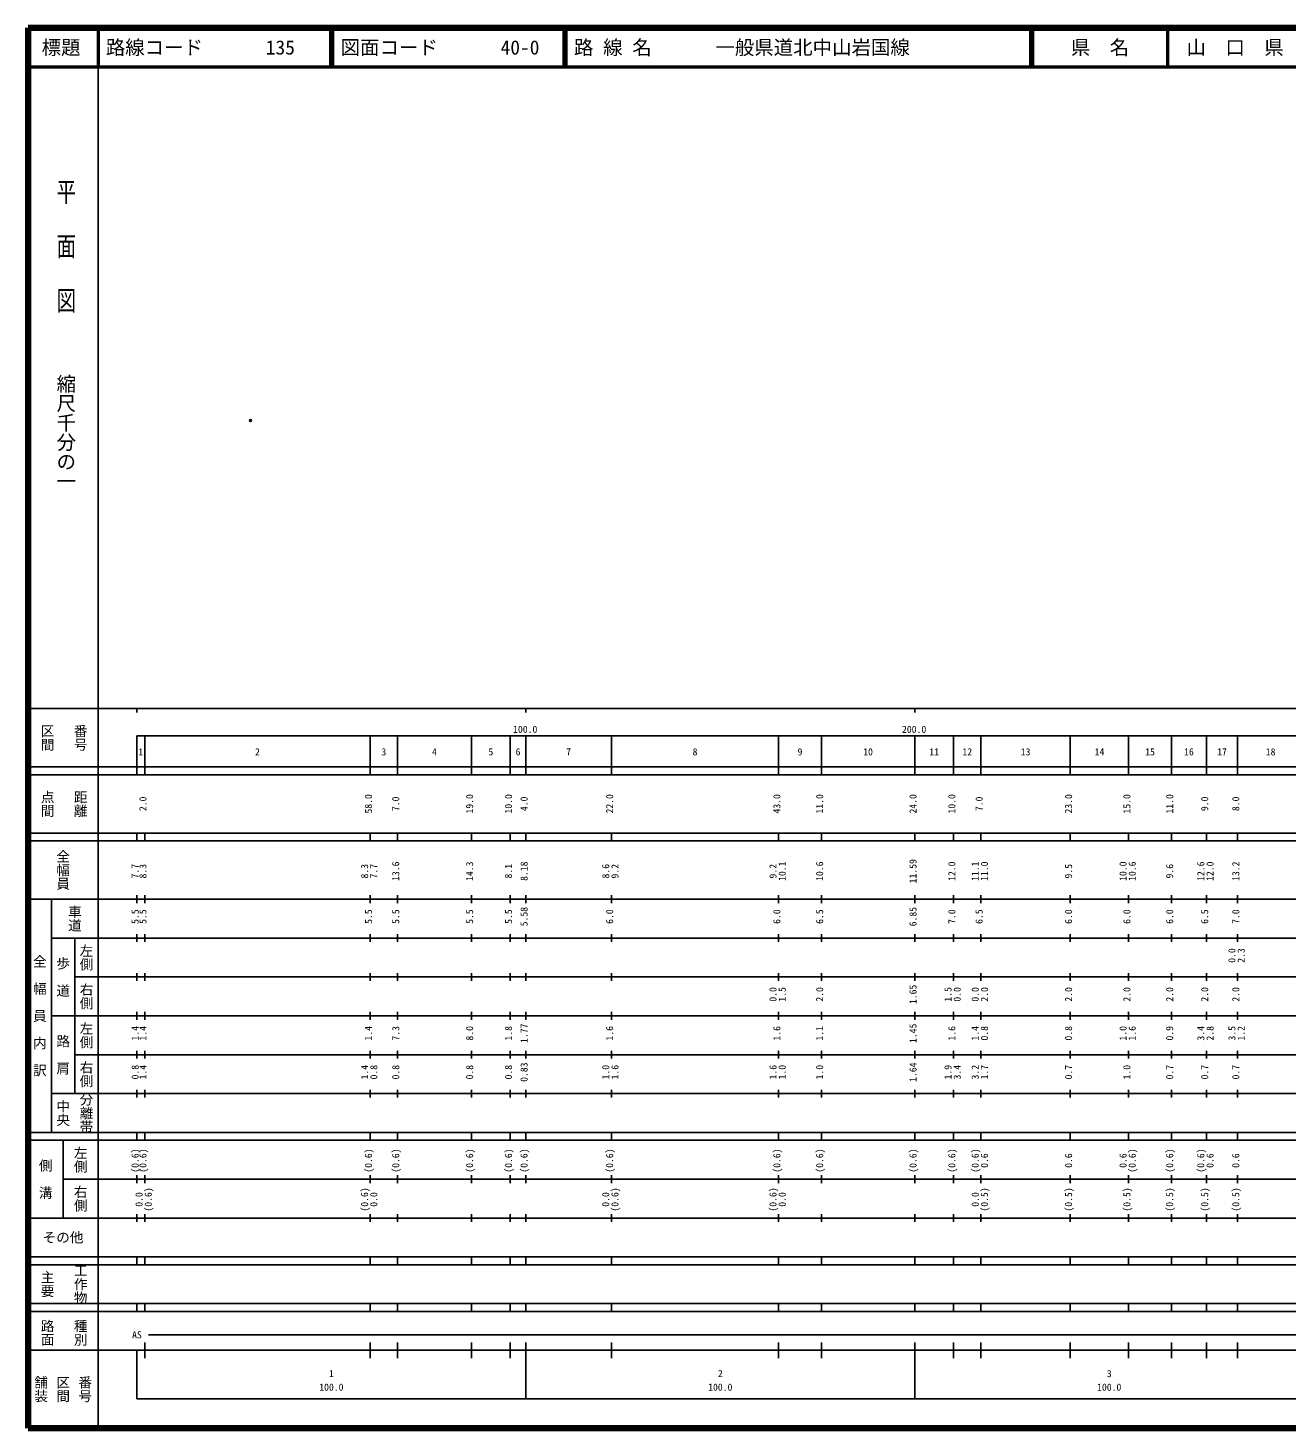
# Model space of a CAD drawing. Units: millimetres on the paper. Extents: x 40 to 680, y 20 to 380.
# Drawn here: x 40 to 363.7, y 20 to 380 of the extents above; entities that cross this region are included whole.
import ezdxf
from ezdxf.enums import TextEntityAlignment as Align

# ---------------------------------------------------------------- set-up
doc = ezdxf.new("R2010")
doc.units = ezdxf.units.MM
doc.header["$PDMODE"] = 32
doc.header["$PDSIZE"] = 0.5
doc.layers.add('M-OTRS', color=6, linetype='Continuous')
doc.layers.add('M-TTL-TXT', color=7, linetype='Continuous')
for name, color, linetype, lineweight in [('M-TTL', 2, 'Continuous', 140), ('M-TTL-BAND', 7, 'Continuous', 25), ('M-TTL-LINE', 7, 'Continuous', 50)]:
    doc.layers.add(name, color=color, linetype=linetype, lineweight=lineweight)
doc.styles.add('@ＭＳ ゴシック', font='')
doc.styles.add('ＭＳ ゴシック', font='')
doc.styles.get('@ＭＳ ゴシック').set_extended_font_data('@MS Gothic')
doc.styles.get('ＭＳ ゴシック').set_extended_font_data('MS Gothic')

msp = doc.modelspace()

# ---------------------------------------------------------------- linework, layer by layer
at = {"layer": 'M-OTRS'}
msp.add_point((97.232, 279.068), dxfattribs=at)
at = {"layer": 'M-TTL'}
for p, q in [((40, 380), (40, 20)), ((680, 380), (40, 380)), ((40, 20), (680, 20))]:
    msp.add_line(p, q, dxfattribs=at)
at = {"layer": 'M-TTL-BAND'}
for p, q in [((58, 370), (58, 20)), ((40, 205), (579, 205)), ((68, 205), (68, 204)), ((168, 205), (168, 204)), ((268, 205), (268, 204)), ((68, 198), (579, 198)), ((68, 198), (68, 188)), ((70, 188), (70, 198)), ((128, 188), (128, 198)), ((135, 188), (135, 198)), ((154, 188), (154, 198)), ((164, 188), (164, 198)), ((168, 188), (168, 198)), ((190, 188), (190, 198)), ((233, 188), (233, 198)), ((244, 188), (244, 198)), ((268, 188), (268, 198)), ((278, 188), (278, 198)), ((285, 188), (285, 198)), ((308, 188), (308, 198)), ((323, 188), (323, 198)), ((334, 188), (334, 198)), ((343, 188), (343, 198)), ((351, 188), (351, 198)), ((40, 190), (579, 190)), ((40, 188), (579, 188)), ((40, 173), (579, 173)), ((68, 171), (68, 173)), ((70, 171), (70, 173)), ((128, 171), (128, 173)), ((135, 171), (135, 173)), ((154, 171), (154, 173)), ((164, 171), (164, 173)), ((168, 171), (168, 173)), ((190, 171), (190, 173)), ((233, 171), (233, 173)), ((244, 171), (244, 173)), ((268, 171), (268, 173)), ((278, 171), (278, 173)), ((285, 171), (285, 173)), ((308, 171), (308, 173)), ((323, 171), (323, 173)), ((334, 171), (334, 173)), ((343, 171), (343, 173)), ((351, 171), (351, 173)), ((40, 171), (579, 171)), ((40, 156), (579, 156)), ((46, 96), (46, 156)), ((68, 155), (68, 157)), ((70, 155), (70, 157)), ((128, 155), (128, 157)), ((135, 155), (135, 157)), ((154, 155), (154, 157)), ((164, 155), (164, 157)), ((168, 155), (168, 157)), ((190, 155), (190, 157)), ((233, 155), (233, 157)), ((244, 155), (244, 157)), ((268, 155), (268, 157)), ((278, 155), (278, 157)), ((285, 155), (285, 157)), ((308, 155), (308, 157)), ((323, 155), (323, 157)), ((334, 155), (334, 157)), ((343, 155), (343, 157)), ((351, 155), (351, 157)), ((46, 146), (579, 146)), ((52, 146), (52, 106)), ((68, 145), (68, 147)), ((70, 145), (70, 147)), ((128, 145), (128, 147)), ((135, 145), (135, 147)), ((154, 145), (154, 147)), ((164, 145), (164, 147)), ((168, 145), (168, 147)), ((190, 145), (190, 147)), ((233, 145), (233, 147)), ((244, 145), (244, 147)), ((268, 145), (268, 147)), ((278, 145), (278, 147)), ((285, 145), (285, 147)), ((308, 145), (308, 147)), ((323, 145), (323, 147)), ((334, 145), (334, 147)), ((343, 145), (343, 147)), ((351, 145), (351, 147)), ((68, 135), (68, 137)), ((70, 135), (70, 137)), ((128, 135), (128, 137)), ((135, 135), (135, 137)), ((154, 135), (154, 137)), ((164, 135), (164, 137)), ((168, 135), (168, 137)), ((190, 135), (190, 137)), ((233, 135), (233, 137)), ((244, 135), (244, 137)), ((268, 135), (268, 137)), ((278, 135), (278, 137)), ((285, 135), (285, 137)), ((308, 135), (308, 137)), ((323, 135), (323, 137)), ((334, 135), (334, 137)), ((343, 135), (343, 137)), ((351, 135), (351, 137)), ((52, 136), (579, 136)), ((46, 126), (579, 126)), ((68, 125), (68, 127)), ((70, 125), (70, 127)), ((128, 125), (128, 127)), ((135, 125), (135, 127)), ((154, 125), (154, 127)), ((164, 125), (164, 127)), ((168, 125), (168, 127)), ((190, 125), (190, 127)), ((233, 125), (233, 127)), ((244, 125), (244, 127)), ((268, 125), (268, 127)), ((278, 125), (278, 127)), ((285, 125), (285, 127)), ((308, 125), (308, 127)), ((323, 125), (323, 127)), ((334, 125), (334, 127)), ((343, 125), (343, 127)), ((351, 125), (351, 127)), ((52, 116), (579, 116)), ((68, 115), (68, 117)), ((70, 115), (70, 117)), ((128, 115), (128, 117)), ((135, 115), (135, 117)), ((154, 115), (154, 117)), ((164, 115), (164, 117)), ((168, 115), (168, 117)), ((190, 115), (190, 117)), ((233, 115), (233, 117)), ((244, 115), (244, 117)), ((268, 115), (268, 117)), ((278, 115), (278, 117)), ((285, 115), (285, 117)), ((308, 115), (308, 117)), ((323, 115), (323, 117)), ((334, 115), (334, 117)), ((343, 115), (343, 117)), ((351, 115), (351, 117)), ((46, 106), (579, 106)), ((68, 105), (68, 107)), ((70, 105), (70, 107)), ((128, 105), (128, 107)), ((135, 105), (135, 107)), ((154, 105), (154, 107)), ((164, 105), (164, 107)), ((168, 105), (168, 107)), ((190, 105), (190, 107)), ((233, 105), (233, 107)), ((244, 105), (244, 107)), ((268, 105), (268, 107)), ((278, 105), (278, 107)), ((285, 105), (285, 107)), ((308, 105), (308, 107)), ((323, 105), (323, 107)), ((334, 105), (334, 107)), ((343, 105), (343, 107)), ((351, 105), (351, 107)), ((40, 96), (579, 96)), ((40, 94), (579, 94)), ((49, 94), (49, 74)), ((68, 94), (68, 96)), ((70, 94), (70, 96)), ((128, 94), (128, 96)), ((135, 94), (135, 96)), ((154, 94), (154, 96)), ((164, 94), (164, 96)), ((168, 94), (168, 96)), ((190, 94), (190, 96)), ((233, 94), (233, 96)), ((244, 94), (244, 96)), ((268, 94), (268, 96)), ((278, 94), (278, 96)), ((285, 94), (285, 96)), ((308, 94), (308, 96)), ((323, 94), (323, 96)), ((334, 94), (334, 96)), ((343, 94), (343, 96)), ((351, 94), (351, 96)), ((49, 84), (579, 84)), ((68, 83), (68, 85)), ((70, 83), (70, 85)), ((128, 83), (128, 85)), ((135, 83), (135, 85)), ((154, 83), (154, 85)), ((164, 83), (164, 85)), ((168, 83), (168, 85)), ((190, 83), (190, 85)), ((233, 83), (233, 85)), ((244, 83), (244, 85)), ((268, 83), (268, 85)), ((278, 83), (278, 85)), ((285, 83), (285, 85)), ((308, 83), (308, 85)), ((323, 83), (323, 85)), ((334, 83), (334, 85)), ((343, 83), (343, 85)), ((351, 83), (351, 85)), ((40, 74), (579, 74)), ((68, 73), (68, 75)), ((70, 73), (70, 75)), ((128, 73), (128, 75)), ((135, 73), (135, 75)), ((154, 73), (154, 75)), ((164, 73), (164, 75)), ((168, 73), (168, 75)), ((190, 73), (190, 75)), ((233, 73), (233, 75)), ((244, 73), (244, 75)), ((268, 73), (268, 75)), ((278, 73), (278, 75)), ((285, 73), (285, 75)), ((308, 73), (308, 75)), ((323, 73), (323, 75)), ((334, 73), (334, 75)), ((343, 73), (343, 75)), ((351, 73), (351, 75)), ((40, 64), (579, 64)), ((40, 62), (579, 62)), ((68, 62), (68, 64)), ((70, 62), (70, 64)), ((128, 62), (128, 64)), ((135, 62), (135, 64)), ((154, 62), (154, 64)), ((164, 62), (164, 64)), ((168, 62), (168, 64)), ((190, 62), (190, 64)), ((233, 62), (233, 64)), ((244, 62), (244, 64)), ((268, 62), (268, 64)), ((278, 62), (278, 64)), ((285, 62), (285, 64)), ((308, 62), (308, 64)), ((323, 62), (323, 64)), ((334, 62), (334, 64)), ((343, 62), (343, 64)), ((351, 62), (351, 64)), ((40, 52), (579, 52)), ((68, 50), (68, 52)), ((70, 50), (70, 52)), ((128, 50), (128, 52)), ((135, 50), (135, 52)), ((154, 50), (154, 52)), ((164, 50), (164, 52)), ((168, 50), (168, 52)), ((190, 50), (190, 52)), ((233, 50), (233, 52)), ((244, 50), (244, 52)), ((268, 50), (268, 52)), ((278, 50), (278, 52)), ((285, 50), (285, 52)), ((308, 50), (308, 52)), ((323, 50), (323, 52)), ((334, 50), (334, 52)), ((343, 50), (343, 52)), ((351, 50), (351, 52)), ((40, 50), (579, 50)), ((71, 44), (565, 44)), ((40, 40), (579, 40)), ((68, 40), (68, 27.5)), ((70, 38), (70, 42)), ((128, 38), (128, 42)), ((135, 38), (135, 42)), ((154, 38), (154, 42)), ((164, 38), (164, 42)), ((168, 27.5), (168, 42)), ((190, 38), (190, 42)), ((233, 38), (233, 42)), ((244, 38), (244, 42)), ((268, 27.5), (268, 42)), ((278, 38), (278, 42)), ((285, 38), (285, 42)), ((308, 38), (308, 42)), ((323, 38), (323, 42)), ((334, 38), (334, 42)), ((343, 38), (343, 42)), ((351, 38), (351, 42)), ((68, 27.5), (579, 27.5))]:
    msp.add_line(p, q, dxfattribs=at)
at = {"layer": 'M-TTL-LINE'}
for p, q in [((58, 380), (58, 370)), ((117.75, 380), (117.75, 370)), ((118.25, 380), (118.25, 370)), ((177.75, 380), (177.75, 370)), ((178.25, 380), (178.25, 370)), ((297.75, 380), (297.75, 370)), ((298.25, 380), (298.25, 370)), ((333, 380), (333, 370)), ((40, 370), (680, 370))]:
    msp.add_line(p, q, dxfattribs=at)

# ---------------------------------------------------------------- texts
at = {"layer": 'M-TTL-BAND', "style": '@ＭＳ ゴシック', "width": 1.4}
msp.add_text('平  面  図', height=3.666, rotation=270, dxfattribs=at).set_placement((49.777, 306.475), align=Align.MIDDLE_RIGHT)
at = {"layer": 'M-TTL-BAND', "style": '@ＭＳ ゴシック'}
msp.add_text('縮尺千分の一', height=3.666, rotation=270, dxfattribs=at).set_placement((49.777, 261.03), align=Align.MIDDLE_RIGHT)
for s, p in [('区間', (45, 197.5)), ('番号', (53.5, 197.5)), ('点間', (45, 180.5)), ('距離', (53.5, 180.5)), ('全幅員', (49, 163.5)), ('車道', (52, 151)), ('左側', (55, 141)), ('全\u3000幅\u3000員\u3000内\u3000訳', (43, 126)), ('歩\u3000道', (49, 136)), ('右側', (55, 131)), ('左側', (55, 121)), ('路\u3000肩', (49, 116)), ('右側', (55, 111)), ('分離帯', (55, 101)), ('中央', (49, 101)), ('左側', (53.5, 89)), ('側\u3000溝', (44.5, 84)), ('右側', (53.5, 79)), ('工作物', (53.5, 57)), ('主要', (45, 57)), ('路面', (45, 44.5)), ('種別', (53.5, 44.5)), ('舗装', (43.333, 30)), ('区間', (49, 30)), ('番号', (54.667, 30))]:
    msp.add_text(s, height=2.566, rotation=270, dxfattribs=at).set_placement(p, align=Align.MIDDLE_CENTER)
at = {"layer": 'M-TTL-BAND', "style": 'ＭＳ ゴシック'}
for s, p in [('100.0', (167.844, 198.195)), ('200.0', (267.844, 198.195)), ('1', (69, 192.405)), ('2', (99, 192.405)), ('3', (131.5, 192.405)), ('4', (144.5, 192.405)), ('5', (159, 192.405)), ('6', (166, 192.405)), ('7', (179, 192.405)), ('8', (211.5, 192.405)), ('9', (238.5, 192.405)), ('10', (256, 192.405)), ('11', (273, 192.405)), ('12', (281.5, 192.405)), ('13', (296.5, 192.405)), ('14', (315.5, 192.405)), ('15', (328.5, 192.405)), ('16', (338.5, 192.405)), ('17', (347, 192.405)), ('18', (359.5, 192.405)), ('AS', (68, 42.5)), ('1', (118, 32.523)), ('2', (218, 32.523)), ('3', (318, 32.523)), ('100.0', (118, 29.033)), ('100.0', (218, 29.033)), ('100.0', (318, 29.033))]:
    msp.add_text(s, height=1.833, dxfattribs=at).set_placement(p, align=Align.BOTTOM_CENTER)
for s, p in [('2.0', (71, 180.5)), ('58.0', (129, 180.5)), ('7.0', (136, 180.5)), ('19.0', (155, 180.5)), ('10.0', (165, 180.5)), ('4.0', (169, 180.5)), ('22.0', (191, 180.5)), ('43.0', (234, 180.5)), ('11.0', (245, 180.5)), ('24.0', (269, 180.5)), ('10.0', (279, 180.5)), ('7.0', (286, 180.5)), ('23.0', (309, 180.5)), ('15.0', (324, 180.5)), ('11.0', (335, 180.5)), ('9.0', (344, 180.5)), ('8.0', (352, 180.5)), ('11.59', (269, 163.174)), ('7.7', (69, 163.174)), ('8.3', (71, 163.174)), ('8.3', (128, 163.174)), ('7.7', (130.37, 163.174)), ('13.6', (136, 163.174)), ('14.3', (155, 163.174)), ('8.1', (165, 163.174)), ('8.18', (169, 163.174)), ('8.6', (190, 163.174)), ('9.2', (192.37, 163.174)), ('9.2', (233, 163.174)), ('10.1', (235.37, 163.174)), ('10.6', (245, 163.174)), ('12.0', (279, 163.174)), ('11.1', (285, 163.174)), ('11.0', (287.37, 163.174)), ('9.5', (309, 163.174)), ('10.0', (323, 163.174)), ('10.6', (325.37, 163.174)), ('9.6', (335, 163.174)), ('12.6', (343, 163.174)), ('12.0', (345.37, 163.174)), ('13.2', (352, 163.174)), ('5.5', (69, 151.5)), ('5.5', (71, 151.5)), ('5.5', (129, 151.5)), ('5.5', (136, 151.5)), ('5.5', (155, 151.5)), ('5.5', (165, 151.5)), ('5.58', (169, 151.5)), ('6.0', (191, 151.5)), ('6.0', (234, 151.5)), ('6.5', (245, 151.5)), ('6.85', (269, 151.5)), ('7.0', (279, 151.5)), ('6.5', (286, 151.5)), ('6.0', (309, 151.5)), ('6.0', (324, 151.5)), ('6.0', (335, 151.5)), ('6.5', (344, 151.5)), ('7.0', (352, 151.5)), ('0.0', (351, 141.5)), ('2.3', (353.37, 141.5)), ('0.0', (233, 131.5)), ('1.5', (235.37, 131.5)), ('2.0', (245, 131.5)), ('1.65', (269, 131.5)), ('1.5', (278, 131.5)), ('0.0', (280.37, 131.5)), ('0.0', (285, 131.5)), ('2.0', (287.37, 131.5)), ('2.0', (309, 131.5)), ('2.0', (324, 131.5)), ('2.0', (335, 131.5)), ('2.0', (344, 131.5)), ('2.0', (352, 131.5)), ('1.4', (69, 121.5)), ('1.4', (71, 121.5)), ('1.4', (129, 121.5)), ('7.3', (136, 121.5)), ('8.0', (155, 121.5)), ('1.8', (165, 121.5)), ('1.77', (169, 121.5)), ('1.6', (191, 121.5)), ('1.6', (234, 121.5)), ('1.1', (245, 121.5)), ('1.45', (269, 121.5)), ('1.6', (279, 121.5)), ('1.4', (285, 121.5)), ('0.8', (287.37, 121.5)), ('0.8', (309, 121.5)), ('1.0', (323, 121.5)), ('1.6', (325.37, 121.5)), ('0.9', (335, 121.5)), ('3.4', (343, 121.5)), ('2.8', (345.37, 121.5)), ('3.5', (351, 121.5)), ('1.2', (353.37, 121.5)), ('0.8', (69, 111.5)), ('1.4', (71, 111.5)), ('1.4', (128, 111.5)), ('0.8', (130.37, 111.5)), ('0.8', (136, 111.5)), ('0.8', (155, 111.5)), ('0.8', (165, 111.5)), ('0.83', (169, 111.5)), ('1.0', (190, 111.5)), ('1.6', (192.37, 111.5)), ('1.6', (233, 111.5)), ('1.0', (235.37, 111.5)), ('1.0', (245, 111.5)), ('1.64', (269, 111.5)), ('1.9', (278, 111.5)), ('3.4', (280.37, 111.5)), ('3.2', (285, 111.5)), ('1.7', (287.37, 111.5)), ('0.7', (309, 111.5)), ('1.0', (324, 111.5)), ('0.7', (335, 111.5)), ('0.7', (344, 111.5)), ('0.7', (352, 111.5)), ('(0.6)', (69, 88.764)), ('(0.6)', (71, 88.764)), ('(0.6)', (129, 88.764)), ('(0.6)', (136, 88.764)), ('(0.6)', (155, 88.764)), ('(0.6)', (165, 88.764)), ('(0.6)', (169, 88.764)), ('(0.6)', (191, 88.764)), ('(0.6)', (234, 88.764)), ('(0.6)', (245, 88.764)), ('(0.6)', (269, 88.764)), ('(0.6)', (279, 88.764)), ('(0.6)', (285, 88.764)), ('0.6', (287.37, 88.764)), ('0.6', (309, 88.764)), ('0.6', (323, 88.764)), ('(0.6)', (325.37, 88.764)), ('(0.6)', (335, 88.764)), ('(0.6)', (343, 88.764)), ('0.6', (345.37, 88.764)), ('0.6', (352, 88.764)), ('0.0', (70, 78.764)), ('(0.6)', (72.37, 78.764)), ('(0.6)', (128, 78.764)), ('0.0', (130.37, 78.764)), ('0.0', (190, 78.764)), ('(0.6)', (192.37, 78.764)), ('(0.6)', (233, 78.764)), ('0.0', (235.37, 78.764)), ('0.0', (285, 78.764)), ('(0.5)', (287.37, 78.764)), ('(0.5)', (309, 78.764)), ('(0.5)', (324, 78.764)), ('(0.5)', (335, 78.764)), ('(0.5)', (344, 78.764)), ('(0.5)', (352, 78.764))]:
    msp.add_text(s, height=1.833, rotation=90, dxfattribs=at).set_placement(p, align=Align.BOTTOM_CENTER)
msp.add_text('その他', height=2.566, dxfattribs=at).set_placement((49, 69), align=Align.MIDDLE_CENTER)
at = {"layer": 'M-TTL-TXT', "style": 'ＭＳ ゴシック'}
for s, p in [('標題', (48.5, 375)), ('県\u3000名', (315.625, 375)), ('山\u3000口\u3000県', (350.375, 375))]:
    msp.add_text(s, height=3.666, dxfattribs=at).set_placement(p, align=Align.MIDDLE_CENTER)
for s, p in [('路線コード', (60, 375)), ('135', (101.142, 375)), ('図面コード', (120.38, 375)), ('40-0', (161.521, 375)), ('路 線 名', (180.38, 375)), ('一般県道北中山岩国線', (216.734, 375))]:
    msp.add_text(s, height=3.666, dxfattribs=at).set_placement(p, align=Align.MIDDLE_LEFT)

doc.saveas('drawing.dxf')
